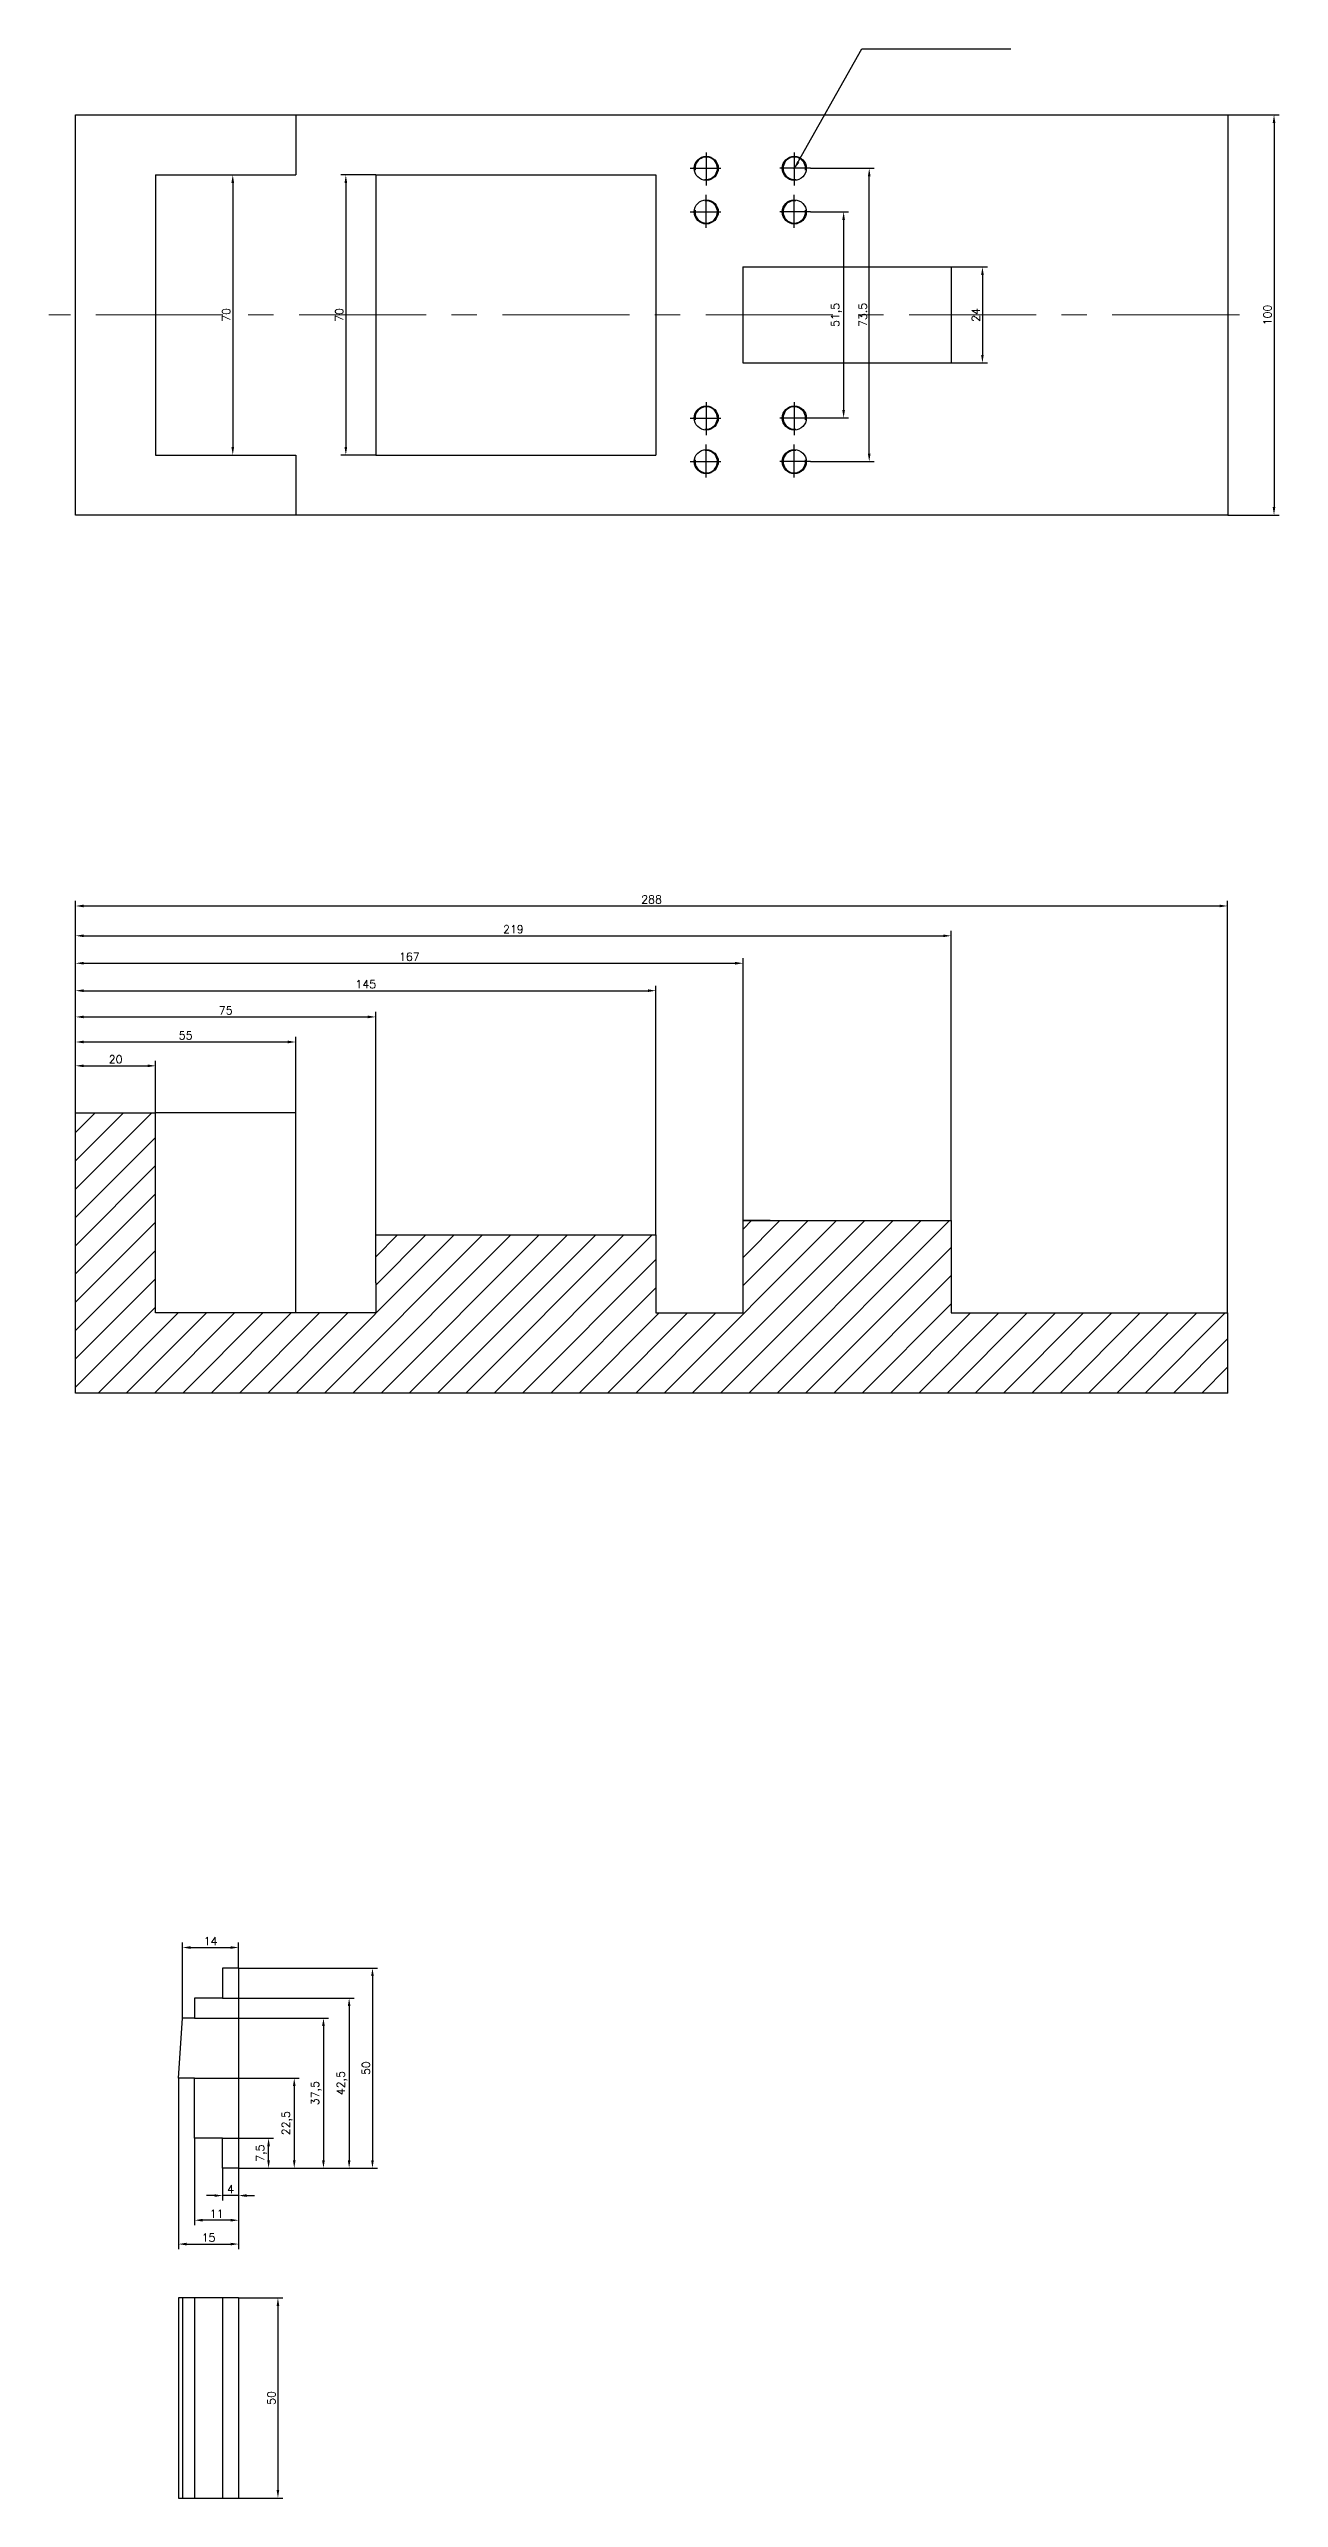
# Model space of a CAD drawing. Header units: millimetres. Extents: x 1074 to 2018, y -350 to 867.
# Drawn here: x 1119 to 1426, y -350 to 262 of the extents above; entities that cross this region are included whole.
import ezdxf

# ---------------------------------------------------------------- set-up
doc = ezdxf.new("R2010")
doc.units = ezdxf.units.MM
doc.linetypes.add('CENTER', pattern=[50.8, 31.75, -6.35, 6.35, -6.35])
doc.styles.get("Standard").update_dxf_attribs({"font": 'txt', "bigfont": 'gbcbig.shx'})
doc.dimstyles.new('ISO-25', dxfattribs={"dimtxt": 2, "dimasz": 2, "dimexe": 1.25, "dimexo": 0, "dimtad": 1, "dimtxsty": 'Standard', "dimcen": 2.5, "dimadec": 0, "dimazin": 0, "dimtfac": 1, "dimtmove": 0, "dimatfit": 3, "dimfxl": 1, "dimarcsym": 0})

# ---------------------------------------------------------------- blocks, each defined once
blk = doc.blocks.new('*D92')
at = {"color": 0, "lineweight": -2}
for p, q in [((1125.61, -3.51), (1125.61, 9.51)), ((1127.61, 8.26), (1143.61, 8.26)), ((1145.61, -3.51), (1145.61, 9.51))]:
    blk.add_line(p, q, dxfattribs=at)
at = {"color": 0}
for points in [[(1127.61, 8.59), (1127.61, 7.92), (1125.61, 8.26)], [(1143.61, 8.59), (1143.61, 7.92), (1145.61, 8.26)]]:
    blk.add_solid(points, dxfattribs=at)
at = {"layer": 'Defpoints', "color": 0}
for p in [(1145.61, 8.26), (1125.61, -3.51), (1145.61, -3.51)]:
    blk.add_point(p, dxfattribs=at)
at = {"color": 0, "insert": (1135.61, 9.88), "char_height": 2, "attachment_point": 5}
blk.add_mtext('20', dxfattribs=at)
blk = doc.blocks.new('*D93')
at = {"color": 0, "lineweight": -2}
for p, q in [((1125.61, -3.51), (1125.61, 15.46)), ((1127.61, 14.21), (1178.61, 14.21)), ((1180.61, -3.51), (1180.61, 15.46))]:
    blk.add_line(p, q, dxfattribs=at)
at = {"color": 0}
for points in [[(1127.61, 14.55), (1127.61, 13.88), (1125.61, 14.21)], [(1178.61, 14.55), (1178.61, 13.88), (1180.61, 14.21)]]:
    blk.add_solid(points, dxfattribs=at)
at = {"layer": 'Defpoints', "color": 0}
for p in [(1180.61, 14.21), (1125.61, -3.51), (1180.61, -3.51)]:
    blk.add_point(p, dxfattribs=at)
at = {"color": 0, "insert": (1153.11, 15.84), "char_height": 2, "attachment_point": 5}
blk.add_mtext('55', dxfattribs=at)
blk = doc.blocks.new('*D94')
at = {"color": 0, "lineweight": -2}
for p, q in [((1125.61, -3.51), (1125.61, 21.72)), ((1127.61, 20.47), (1198.61, 20.47)), ((1200.61, -34.01), (1200.61, 21.72))]:
    blk.add_line(p, q, dxfattribs=at)
at = {"color": 0}
for points in [[(1127.61, 20.81), (1127.61, 20.14), (1125.61, 20.47)], [(1198.61, 20.81), (1198.61, 20.14), (1200.61, 20.47)]]:
    blk.add_solid(points, dxfattribs=at)
at = {"layer": 'Defpoints', "color": 0}
for p in [(1200.61, 20.47), (1125.61, -3.51), (1200.61, -34.01)]:
    blk.add_point(p, dxfattribs=at)
at = {"color": 0, "insert": (1163.11, 22.1), "char_height": 2, "attachment_point": 5}
blk.add_mtext('75', dxfattribs=at)
blk = doc.blocks.new('*D95')
at = {"color": 0, "lineweight": -2}
for p, q in [((1125.61, -3.51), (1125.61, 28.28)), ((1127.61, 27.03), (1268.61, 27.03)), ((1270.61, -34.01), (1270.61, 28.28))]:
    blk.add_line(p, q, dxfattribs=at)
at = {"color": 0}
for points in [[(1127.61, 27.37), (1127.61, 26.7), (1125.61, 27.03)], [(1268.61, 27.37), (1268.61, 26.7), (1270.61, 27.03)]]:
    blk.add_solid(points, dxfattribs=at)
at = {"layer": 'Defpoints', "color": 0}
for p in [(1270.61, 27.03), (1125.61, -3.51), (1270.61, -34.01)]:
    blk.add_point(p, dxfattribs=at)
at = {"color": 0, "insert": (1198.11, 28.66), "char_height": 2, "attachment_point": 5}
blk.add_mtext('145', dxfattribs=at)
blk = doc.blocks.new('*D96')
at = {"color": 0, "lineweight": -2}
for p, q in [((1125.61, -3.51), (1125.61, 35.14)), ((1127.61, 33.89), (1290.39, 33.89)), ((1292.39, -30.43), (1292.39, 35.14))]:
    blk.add_line(p, q, dxfattribs=at)
at = {"color": 0}
for points in [[(1127.61, 34.23), (1127.61, 33.56), (1125.61, 33.89)], [(1290.39, 34.23), (1290.39, 33.56), (1292.39, 33.89)]]:
    blk.add_solid(points, dxfattribs=at)
at = {"layer": 'Defpoints', "color": 0}
for p in [(1292.39, 33.89), (1125.61, -3.51), (1292.39, -30.43)]:
    blk.add_point(p, dxfattribs=at)
at = {"color": 0, "insert": (1209, 35.52), "char_height": 2, "attachment_point": 5}
blk.add_mtext('167', dxfattribs=at)
blk = doc.blocks.new('*D97')
at = {"color": 0, "lineweight": -2}
for p, q in [((1125.61, -3.51), (1125.61, 42)), ((1127.61, 40.75), (1342.39, 40.75)), ((1344.39, -30.43), (1344.39, 42))]:
    blk.add_line(p, q, dxfattribs=at)
at = {"color": 0}
for points in [[(1127.61, 41.08), (1127.61, 40.42), (1125.61, 40.75)], [(1342.39, 41.08), (1342.39, 40.42), (1344.39, 40.75)]]:
    blk.add_solid(points, dxfattribs=at)
at = {"layer": 'Defpoints', "color": 0}
for p in [(1344.39, 40.75), (1125.61, -3.51), (1344.39, -30.43)]:
    blk.add_point(p, dxfattribs=at)
at = {"color": 0, "insert": (1235, 42.38), "char_height": 2, "attachment_point": 5}
blk.add_mtext('219', dxfattribs=at)
blk = doc.blocks.new('*D99')
at = {"color": 0, "lineweight": -2}
for p, q in [((1125.61, -3.51), (1125.61, 49.45)), ((1413.44, -53.51), (1413.44, 49.45)), ((1127.61, 48.2), (1411.44, 48.2))]:
    blk.add_line(p, q, dxfattribs=at)
at = {"color": 0}
for points in [[(1127.61, 48.54), (1127.61, 47.87), (1125.61, 48.2)], [(1411.44, 48.54), (1411.44, 47.87), (1413.44, 48.2)]]:
    blk.add_solid(points, dxfattribs=at)
at = {"layer": 'Defpoints', "color": 0}
for p in [(1413.44, 48.2), (1125.61, -3.51), (1413.44, -53.51)]:
    blk.add_point(p, dxfattribs=at)
at = {"color": 0, "insert": (1269.52, 49.83), "char_height": 2, "attachment_point": 5}
blk.add_mtext('288', dxfattribs=at)
blk = doc.blocks.new('*D100')
at = {"color": 0, "lineweight": -2}
for p, q in [((1145.61, 230.9), (1166.13, 230.9)), ((1164.88, 228.9), (1164.88, 162.9)), ((1145.61, 160.9), (1166.13, 160.9))]:
    blk.add_line(p, q, dxfattribs=at)
at = {"color": 0}
for points in [[(1164.54, 228.9), (1165.21, 228.9), (1164.88, 230.9)], [(1164.54, 162.9), (1165.21, 162.9), (1164.88, 160.9)]]:
    blk.add_solid(points, dxfattribs=at)
at = {"layer": 'Defpoints', "color": 0}
for p in [(1145.61, 230.9), (1145.61, 160.9), (1164.88, 160.9)]:
    blk.add_point(p, dxfattribs=at)
at = {"color": 0, "insert": (1163.25, 195.9), "char_height": 2, "attachment_point": 5, "rotation": 90}
blk.add_mtext('70', dxfattribs=at)
blk = doc.blocks.new('*D101')
at = {"color": 0, "lineweight": -2}
for p, q in [((1200.61, 230.9), (1191.88, 230.9)), ((1193.13, 228.9), (1193.13, 162.9)), ((1200.61, 160.9), (1191.88, 160.9))]:
    blk.add_line(p, q, dxfattribs=at)
at = {"color": 0}
for points in [[(1192.8, 228.9), (1193.46, 228.9), (1193.13, 230.9)], [(1192.8, 162.9), (1193.46, 162.9), (1193.13, 160.9)]]:
    blk.add_solid(points, dxfattribs=at)
at = {"layer": 'Defpoints', "color": 0}
for p in [(1200.61, 230.9), (1193.13, 160.9), (1200.61, 160.9)]:
    blk.add_point(p, dxfattribs=at)
at = {"color": 0, "insert": (1191.5, 195.9), "char_height": 2, "attachment_point": 5, "rotation": 90}
blk.add_mtext('70', dxfattribs=at)
blk = doc.blocks.new('*D102')
at = {"color": 0, "lineweight": -2}
for p, q in [((1309.22, 221.65), (1318.76, 221.65)), ((1317.51, 219.65), (1317.51, 172.15)), ((1309.22, 170.15), (1318.76, 170.15))]:
    blk.add_line(p, q, dxfattribs=at)
at = {"color": 0}
for points in [[(1317.17, 219.65), (1317.84, 219.65), (1317.51, 221.65)], [(1317.17, 172.15), (1317.84, 172.15), (1317.51, 170.15)]]:
    blk.add_solid(points, dxfattribs=at)
at = {"layer": 'Defpoints', "color": 0}
for p in [(1309.22, 221.65), (1309.22, 170.15), (1317.51, 170.15)]:
    blk.add_point(p, dxfattribs=at)
at = {"color": 0, "insert": (1315.71, 195.9), "char_height": 2, "attachment_point": 5, "rotation": 90}
blk.add_mtext('51,5', dxfattribs=at)
blk = doc.blocks.new('*D103')
at = {"color": 0, "lineweight": -2}
for p, q in [((1309.22, 232.55), (1325.16, 232.55)), ((1323.91, 161.24), (1323.91, 230.55)), ((1309.22, 159.24), (1325.16, 159.24))]:
    blk.add_line(p, q, dxfattribs=at)
at = {"color": 0}
for points in [[(1323.57, 230.55), (1324.24, 230.55), (1323.91, 232.55)], [(1323.57, 161.24), (1324.24, 161.24), (1323.91, 159.24)]]:
    blk.add_solid(points, dxfattribs=at)
at = {"layer": 'Defpoints', "color": 0}
for p in [(1309.22, 232.55), (1323.91, 232.55), (1309.22, 159.24)]:
    blk.add_point(p, dxfattribs=at)
at = {"color": 0, "insert": (1322.28, 195.9), "char_height": 2, "attachment_point": 5, "rotation": 90}
blk.add_mtext('73.5', dxfattribs=at)
blk = doc.blocks.new('*D104')
at = {"color": 0, "lineweight": -2}
for p, q in [((1344.39, 207.9), (1353.44, 207.9)), ((1352.19, 205.9), (1352.19, 185.9)), ((1344.39, 183.9), (1353.44, 183.9))]:
    blk.add_line(p, q, dxfattribs=at)
at = {"color": 0}
for points in [[(1351.86, 205.9), (1352.52, 205.9), (1352.19, 207.9)], [(1351.86, 185.9), (1352.52, 185.9), (1352.19, 183.9)]]:
    blk.add_solid(points, dxfattribs=at)
at = {"layer": 'Defpoints', "color": 0}
for p in [(1344.39, 207.9), (1344.39, 183.9), (1352.19, 183.9)]:
    blk.add_point(p, dxfattribs=at)
at = {"color": 0, "insert": (1350.56, 195.9), "char_height": 2, "attachment_point": 5, "rotation": 90}
blk.add_mtext('24', dxfattribs=at)
blk = doc.blocks.new('*D105')
at = {"color": 0, "lineweight": -2}
for p, q in [((1413.52, 245.9), (1426.3, 245.9)), ((1425.05, 243.9), (1425.05, 147.9)), ((1413.52, 145.9), (1426.3, 145.9))]:
    blk.add_line(p, q, dxfattribs=at)
at = {"color": 0}
for points in [[(1424.71, 243.9), (1425.38, 243.9), (1425.05, 245.9)], [(1424.71, 147.9), (1425.38, 147.9), (1425.05, 145.9)]]:
    blk.add_solid(points, dxfattribs=at)
at = {"layer": 'Defpoints', "color": 0}
for p in [(1413.52, 245.9), (1413.52, 145.9), (1425.05, 145.9)]:
    blk.add_point(p, dxfattribs=at)
at = {"color": 0, "insert": (1423.42, 195.9), "char_height": 2, "attachment_point": 5, "rotation": 90}
blk.add_mtext('100', dxfattribs=at)
blk = doc.blocks.new('*D116')
at = {"color": 0, "lineweight": -2}
for p, q in [((1162.34, -267.23), (1162.34, -275.32)), ((1166.34, -267.23), (1166.34, -275.32)), ((1160.34, -274.07), (1158.34, -274.07)), ((1166.34, -274.07), (1162.34, -274.07)), ((1168.34, -274.07), (1170.34, -274.07))]:
    blk.add_line(p, q, dxfattribs=at)
at = {"color": 0}
for points in [[(1160.34, -273.74), (1160.34, -274.41), (1162.34, -274.07)], [(1168.34, -273.74), (1168.34, -274.41), (1166.34, -274.07)]]:
    blk.add_solid(points, dxfattribs=at)
at = {"layer": 'Defpoints', "color": 0}
for p in [(1162.34, -267.23), (1166.34, -267.23), (1162.34, -274.07)]:
    blk.add_point(p, dxfattribs=at)
at = {"color": 0, "insert": (1164.34, -272.45), "char_height": 2, "attachment_point": 5}
blk.add_mtext('4', dxfattribs=at)
blk = doc.blocks.new('*D117')
at = {"color": 0, "lineweight": -2}
for p, q in [((1155.34, -259.73), (1155.34, -281.48)), ((1166.34, -267.23), (1166.34, -281.48)), ((1164.34, -280.23), (1157.34, -280.23))]:
    blk.add_line(p, q, dxfattribs=at)
at = {"color": 0}
for points in [[(1157.34, -279.89), (1157.34, -280.56), (1155.34, -280.23)], [(1164.34, -279.89), (1164.34, -280.56), (1166.34, -280.23)]]:
    blk.add_solid(points, dxfattribs=at)
at = {"layer": 'Defpoints', "color": 0}
for p in [(1155.34, -259.73), (1166.34, -267.23), (1155.34, -280.23)]:
    blk.add_point(p, dxfattribs=at)
at = {"color": 0, "insert": (1160.84, -278.6), "char_height": 2, "attachment_point": 5}
blk.add_mtext('11', dxfattribs=at)
blk = doc.blocks.new('*D118')
at = {"color": 0, "lineweight": -2}
for p, q in [((1151.34, -244.73), (1151.34, -287.44)), ((1166.34, -267.23), (1166.34, -287.44)), ((1153.34, -286.19), (1164.34, -286.19))]:
    blk.add_line(p, q, dxfattribs=at)
at = {"color": 0}
for points in [[(1153.34, -285.86), (1153.34, -286.53), (1151.34, -286.19)], [(1164.34, -285.86), (1164.34, -286.53), (1166.34, -286.19)]]:
    blk.add_solid(points, dxfattribs=at)
at = {"layer": 'Defpoints', "color": 0}
for p in [(1151.34, -244.73), (1166.34, -267.23), (1166.34, -286.19)]:
    blk.add_point(p, dxfattribs=at)
at = {"color": 0, "insert": (1158.84, -284.57), "char_height": 2, "attachment_point": 5}
blk.add_mtext('15', dxfattribs=at)
blk = doc.blocks.new('*D119')
at = {"color": 0, "lineweight": -2}
for p, q in [((1162.34, -259.73), (1175.07, -259.73)), ((1173.82, -265.23), (1173.82, -261.73)), ((1166.34, -267.23), (1175.07, -267.23))]:
    blk.add_line(p, q, dxfattribs=at)
at = {"color": 0}
for points in [[(1173.49, -261.73), (1174.16, -261.73), (1173.82, -259.73)], [(1173.49, -265.23), (1174.16, -265.23), (1173.82, -267.23)]]:
    blk.add_solid(points, dxfattribs=at)
at = {"layer": 'Defpoints', "color": 0}
for p in [(1162.34, -259.73), (1173.82, -259.73), (1166.34, -267.23)]:
    blk.add_point(p, dxfattribs=at)
at = {"color": 0, "insert": (1172.03, -263.48), "char_height": 2, "attachment_point": 5, "rotation": 90}
blk.add_mtext('7,5', dxfattribs=at)
blk = doc.blocks.new('*D120')
at = {"color": 0, "lineweight": -2}
for p, q in [((1155.34, -244.73), (1181.49, -244.73)), ((1180.24, -246.73), (1180.24, -265.23)), ((1166.34, -267.23), (1181.49, -267.23))]:
    blk.add_line(p, q, dxfattribs=at)
at = {"color": 0}
for points in [[(1179.91, -246.73), (1180.58, -246.73), (1180.24, -244.73)], [(1179.91, -265.23), (1180.58, -265.23), (1180.24, -267.23)]]:
    blk.add_solid(points, dxfattribs=at)
at = {"layer": 'Defpoints', "color": 0}
for p in [(1155.34, -244.73), (1166.34, -267.23), (1180.24, -267.23)]:
    blk.add_point(p, dxfattribs=at)
at = {"color": 0, "insert": (1178.45, -255.98), "char_height": 2, "attachment_point": 5, "rotation": 90}
blk.add_mtext('22,5', dxfattribs=at)
blk = doc.blocks.new('*D121')
at = {"color": 0, "lineweight": -2}
for p, q in [((1155.34, -229.73), (1188.79, -229.73)), ((1187.54, -231.73), (1187.54, -265.23)), ((1166.34, -267.23), (1188.79, -267.23))]:
    blk.add_line(p, q, dxfattribs=at)
at = {"color": 0}
for points in [[(1187.2, -231.73), (1187.87, -231.73), (1187.54, -229.73)], [(1187.2, -265.23), (1187.87, -265.23), (1187.54, -267.23)]]:
    blk.add_solid(points, dxfattribs=at)
at = {"layer": 'Defpoints', "color": 0}
for p in [(1155.34, -229.73), (1166.34, -267.23), (1187.54, -267.23)]:
    blk.add_point(p, dxfattribs=at)
at = {"color": 0, "insert": (1185.74, -248.48), "char_height": 2, "attachment_point": 5, "rotation": 90}
blk.add_mtext('37,5', dxfattribs=at)
blk = doc.blocks.new('*D122')
at = {"color": 0, "lineweight": -2}
for p, q in [((1162.34, -224.73), (1195.2, -224.73)), ((1193.95, -226.73), (1193.95, -265.23)), ((1166.34, -267.23), (1195.2, -267.23))]:
    blk.add_line(p, q, dxfattribs=at)
at = {"color": 0}
for points in [[(1193.62, -226.73), (1194.29, -226.73), (1193.95, -224.73)], [(1193.62, -265.23), (1194.29, -265.23), (1193.95, -267.23)]]:
    blk.add_solid(points, dxfattribs=at)
at = {"layer": 'Defpoints', "color": 0}
for p in [(1162.34, -224.73), (1166.34, -267.23), (1193.95, -267.23)]:
    blk.add_point(p, dxfattribs=at)
at = {"color": 0, "insert": (1192.16, -245.98), "char_height": 2, "attachment_point": 5, "rotation": 90}
blk.add_mtext('42,5', dxfattribs=at)
blk = doc.blocks.new('*D123')
at = {"color": 0, "lineweight": -2}
for p, q in [((1166.34, -217.23), (1201.04, -217.23)), ((1199.79, -219.23), (1199.79, -265.23)), ((1166.34, -267.23), (1201.04, -267.23))]:
    blk.add_line(p, q, dxfattribs=at)
at = {"color": 0}
for points in [[(1199.46, -219.23), (1200.12, -219.23), (1199.79, -217.23)], [(1199.46, -265.23), (1200.12, -265.23), (1199.79, -267.23)]]:
    blk.add_solid(points, dxfattribs=at)
at = {"layer": 'Defpoints', "color": 0}
for p in [(1166.34, -217.23), (1166.34, -267.23), (1199.79, -267.23)]:
    blk.add_point(p, dxfattribs=at)
at = {"color": 0, "insert": (1198.16, -242.23), "char_height": 2, "attachment_point": 5, "rotation": 90}
blk.add_mtext('50', dxfattribs=at)
blk = doc.blocks.new('*D124')
at = {"color": 0, "lineweight": -2}
for p, q in [((1166.34, -299.65), (1177.41, -299.65)), ((1176.16, -301.65), (1176.16, -347.65)), ((1166.34, -349.65), (1177.41, -349.65))]:
    blk.add_line(p, q, dxfattribs=at)
at = {"color": 0}
for points in [[(1175.83, -301.65), (1176.49, -301.65), (1176.16, -299.65)], [(1175.83, -347.65), (1176.49, -347.65), (1176.16, -349.65)]]:
    blk.add_solid(points, dxfattribs=at)
at = {"layer": 'Defpoints', "color": 0}
for p in [(1166.34, -299.65), (1166.34, -349.65), (1176.16, -349.65)]:
    blk.add_point(p, dxfattribs=at)
at = {"color": 0, "lineweight": 5, "insert": (1174.53, -324.65), "char_height": 2, "attachment_point": 5, "rotation": 90}
blk.add_mtext('50', dxfattribs=at)
blk = doc.blocks.new('*D125')
at = {"color": 0, "lineweight": -2}
for p, q in [((1152.34, -229.73), (1152.34, -210.83)), ((1154.34, -212.08), (1164.34, -212.08)), ((1166.34, -217.23), (1166.34, -210.83))]:
    blk.add_line(p, q, dxfattribs=at)
at = {"color": 0}
for points in [[(1154.34, -211.75), (1154.34, -212.42), (1152.34, -212.08)], [(1164.34, -211.75), (1164.34, -212.42), (1166.34, -212.08)]]:
    blk.add_solid(points, dxfattribs=at)
at = {"layer": 'Defpoints', "color": 0}
for p in [(1166.34, -212.08), (1166.34, -217.23), (1152.34, -229.73)]:
    blk.add_point(p, dxfattribs=at)
at = {"color": 0, "insert": (1159.34, -210.46), "char_height": 2, "attachment_point": 5}
blk.add_mtext('14', dxfattribs=at)

msp = doc.modelspace()

# ---------------------------------------------------------------- hatches: boundary and pattern name
h = msp.add_hatch()
h.set_pattern_fill('_USER', color=256, scale=5, angle=45, style=0, pattern_type=0)
h.set_pattern_definition([(45, (-1301.404, -837.3514), (-3.535534, 3.535534), [])])
h.paths.add_polyline_path([(1145.605, -53.512), (1145.605, -3.512), (1125.605, -3.512), (1125.605, -73.512), (1413.44, -73.512), (1413.44, -53.512), (1344.387, -53.512), (1344.387, -30.432), (1292.395, -30.432), (1292.384, -53.512), (1270.605, -53.512), (1270.605, -46.012), (1270.605, -34.012), (1200.605, -34.012), (1200.605, -46.012), (1200.605, -53.512)])

# ---------------------------------------------------------------- linework, layer by layer
at = {"lineweight": 30}
for p, q in [((1125.605, 245.897), (1413.521, 245.897)), ((1125.605, 145.897), (1125.605, 245.897)), ((1180.605, 245.897), (1180.605, 230.897)), ((1413.521, 245.897), (1413.521, 145.897)), ((1145.605, 230.897), (1145.605, 160.897)), ((1145.605, 230.897), (1180.605, 230.897)), ((1200.605, 230.897), (1200.605, 160.897)), ((1200.605, 230.897), (1270.605, 230.897)), ((1270.605, 230.897), (1270.605, 160.897)), ((1270.605, 230.897), (1270.605, 215.897)), ((1292.323, 207.897), (1339.166, 207.897)), ((1292.323, 207.897), (1292.323, 183.897)), ((1339.166, 207.897), (1344.387, 207.897)), ((1344.387, 207.897), (1344.387, 183.897)), ((1292.323, 183.897), (1339.166, 183.897)), ((1339.166, 183.897), (1344.387, 183.897)), ((1145.605, 160.897), (1180.605, 160.897)), ((1180.605, 160.897), (1180.605, 145.897)), ((1200.605, 160.897), (1270.605, 160.897)), ((1413.521, 145.897), (1125.605, 145.897)), ((1125.605, -73.512), (1125.605, -3.512)), ((1125.605, -3.512), (1145.605, -3.512)), ((1145.605, -53.512), (1145.605, -3.512)), ((1180.605, -3.512), (1145.605, -3.512)), ((1180.605, -53.512), (1180.605, -3.512)), ((1292.384, -53.512), (1292.395, -30.432)), ((1292.384, -53.512), (1292.395, -30.432)), ((1299.184, -30.432), (1292.395, -30.432)), ((1292.395, -30.432), (1344.387, -30.432)), ((1344.387, -30.432), (1344.387, -53.512)), ((1200.605, -46.012), (1200.605, -34.012)), ((1200.605, -34.012), (1270.605, -34.012)), ((1270.605, -34.012), (1270.605, -46.012)), ((1270.605, -34.012), (1270.605, -46.012)), ((1200.605, -46.012), (1200.605, -53.512)), ((1270.605, -46.012), (1270.605, -53.512)), ((1270.605, -46.012), (1270.605, -53.512)), ((1200.605, -53.512), (1145.605, -53.512)), ((1185.605, -53.512), (1181.605, -53.512)), ((1270.605, -53.512), (1292.384, -53.512)), ((1344.387, -53.512), (1413.44, -53.512)), ((1413.44, -53.512), (1413.44, -73.512)), ((1413.521, -73.512), (1125.605, -73.512)), ((1166.34, -217.228), (1162.34, -217.228)), ((1162.34, -217.228), (1162.34, -224.728)), ((1166.34, -217.228), (1166.34, -267.228)), ((1162.34, -224.728), (1155.34, -224.728)), ((1155.34, -224.728), (1155.34, -229.728)), ((1161.34, -224.728), (1157.34, -224.728)), ((1166.34, -224.728), (1166.34, -259.728)), ((1151.34, -244.728), (1152.34, -229.728)), ((1152.007, -234.728), (1152.34, -229.728)), ((1155.34, -229.728), (1152.34, -229.728)), ((1155.34, -244.728), (1151.34, -244.728)), ((1155.34, -259.728), (1155.34, -244.728)), ((1162.34, -259.728), (1155.34, -259.728)), ((1162.34, -267.228), (1162.34, -259.728)), ((1166.34, -267.228), (1162.34, -267.228)), ((1166.34, -299.653), (1151.34, -299.653)), ((1151.34, -299.653), (1151.34, -349.653)), ((1152.34, -299.653), (1152.34, -349.653)), ((1155.34, -299.653), (1155.34, -349.653)), ((1162.34, -299.653), (1162.34, -349.653)), ((1166.34, -299.653), (1166.34, -349.653)), ((1151.34, -349.653), (1166.34, -349.653))]:
    msp.add_line(p, q, dxfattribs=at)
for p, q in [((1283.184, 236.485), (1283.184, 228.275)), ((1305.184, 236.485), (1305.184, 228.275)), ((1279.151, 232.551), (1286.836, 232.551)), ((1309.217, 232.551), (1301.533, 232.551)), ((1279.151, 221.647), (1286.836, 221.647)), ((1283.184, 217.712), (1283.184, 225.923)), ((1309.217, 221.647), (1301.533, 221.647)), ((1305.184, 217.712), (1305.184, 225.923)), ((1283.184, 174.082), (1283.184, 165.871)), ((1305.184, 174.082), (1305.184, 165.871)), ((1279.151, 170.148), (1286.836, 170.148)), ((1309.217, 170.148), (1301.533, 170.148)), ((1279.151, 159.243), (1286.836, 159.243)), ((1283.184, 155.309), (1283.184, 163.52)), ((1309.217, 159.243), (1301.533, 159.243)), ((1305.184, 155.309), (1305.184, 163.52))]:
    msp.add_line(p, q)
at = {"linetype": 'CENTER', "lineweight": 5}
msp.add_line((1416.396, 195.897), (1118.958, 195.897), dxfattribs=at)
at = {"lineweight": 30}
for centre in [(1283.184, 232.551), (1305.184, 232.551), (1283.184, 221.647), (1305.184, 221.647), (1283.184, 170.148), (1305.184, 170.148), (1283.184, 159.243), (1305.184, 159.243)]:
    msp.add_circle(centre, 3, dxfattribs=at)
for centre, start, end in [((1283.184, 232.551), 262.298785, 189.248579), ((1305.184, 232.551), 350.751421, 277.701215), ((1283.184, 221.647), 170.751421, 97.701215), ((1305.184, 221.647), 82.298785, 9.248579), ((1283.184, 170.148), 262.298785, 189.248579), ((1305.184, 170.148), 350.751421, 277.701215), ((1283.184, 159.243), 170.751421, 97.701215), ((1305.184, 159.243), 82.298785, 9.248579)]:
    msp.add_arc(centre, 2.8, start, end)

# ---------------------------------------------------------------- dimensions: what is measured, and where the dimension line sits
for base, p1, p2, picture, middle in [((1425.045, 145.897), (1413.521, 245.897), (1413.521, 145.897), '*D105', (1423.42, 195.897)), ((1164.876, 160.897), (1145.605, 230.897), (1145.605, 160.897), '*D100', (1163.251, 195.897)), ((1193.129, 160.897), (1200.605, 230.897), (1200.605, 160.897), '*D101', (1191.504, 195.897)), ((1317.507, 170.148), (1309.217, 221.647), (1309.217, 170.148), '*D102', (1315.715, 195.897)), ((1352.189, 183.897), (1344.387, 207.897), (1344.387, 183.897), '*D104', (1350.564, 195.897)), ((1199.789, -267.228), (1166.34, -217.228), (1166.34, -267.228), '*D123', (1198.164, -242.228)), ((1193.955, -267.228), (1162.34, -224.728), (1166.34, -267.228), '*D122', (1192.163, -245.978)), ((1187.536, -267.228), (1155.34, -229.728), (1166.34, -267.228), '*D121', (1185.745, -248.478)), ((1180.243, -267.228), (1155.34, -244.728), (1166.34, -267.228), '*D120', (1178.451, -255.978)), ((1173.825, -259.728), (1166.34, -267.228), (1162.34, -259.728), '*D119', (1172.033, -263.478))]:
    dim = msp.add_linear_dim(base=base, p1=p1, p2=p2, angle=90, dimstyle='ISO-25')
    dim.commit()
    dim.dimension.update_dxf_attribs({"geometry": picture, "text_midpoint": middle})
dim = msp.add_linear_dim(base=(1323.906, 232.551), p1=(1309.217, 159.243), p2=(1309.217, 232.551), angle=90, text='73.5', dimstyle='ISO-25')
dim.commit()
dim.dimension.update_dxf_attribs({"geometry": '*D103', "text_midpoint": (1322.281, 195.897)})
for base, p2, text, picture, middle in [((1413.44, 48.205), (1413.44, -53.512), '288', '*D99', (1269.522, 49.83)), ((1344.387, 40.75), (1344.387, -30.432), '219', '*D97', (1234.996, 42.375)), ((1292.395, 33.892), (1292.395, -30.432), '167', '*D96', (1209, 35.517))]:
    dim = msp.add_linear_dim(base=base, p1=(1125.605, -3.512), p2=p2, text=text, dimstyle='ISO-25')
    dim.commit()
    dim.dimension.update_dxf_attribs({"geometry": picture, "text_midpoint": middle})
for base, p1, p2, picture, middle in [((1270.605, 27.034), (1125.605, -3.512), (1270.605, -34.012), '*D95', (1198.105, 28.659)), ((1200.605, 20.475), (1125.605, -3.512), (1200.605, -34.012), '*D94', (1163.105, 22.1)), ((1180.605, 14.213), (1125.605, -3.512), (1180.605, -3.512), '*D93', (1153.105, 15.838)), ((1145.605, 8.257), (1125.605, -3.512), (1145.605, -3.512), '*D92', (1135.605, 9.882)), ((1166.34, -212.082), (1152.34, -229.728), (1166.34, -217.228), '*D125', (1159.34, -210.457)), ((1166.34, -286.194), (1151.34, -244.728), (1166.34, -267.228), '*D118', (1158.84, -284.569)), ((1162.34, -274.075), (1166.34, -267.228), (1162.34, -267.228), '*D116', (1164.34, -272.45))]:
    dim = msp.add_linear_dim(base=base, p1=p1, p2=p2, dimstyle='ISO-25')
    dim.commit()
    dim.dimension.update_dxf_attribs({"geometry": picture, "text_midpoint": middle})
dim = msp.add_linear_dim(base=(1155.34, -280.226), p1=(1166.34, -267.228), p2=(1155.34, -259.728), dimstyle='ISO-25')
dim.commit()
dim.dimension.update_dxf_attribs({"geometry": '*D117', "text_midpoint": (1160.84, -280.226), "dimtype": 160})
at = {"lineweight": 5}
dim = msp.add_linear_dim(base=(1176.159, -349.653), p1=(1166.34, -299.653), p2=(1166.34, -349.653), angle=90, dimstyle='ISO-25', dxfattribs=at)
dim.commit()
dim.dimension.update_dxf_attribs({"geometry": '*D124', "text_midpoint": (1174.534, -324.653)})

# ---------------------------------------------------------------- leaders
msp.add_leader([(1305.184, 232.38), (1322.031, 262.367), (1359.305, 262.367)], dimstyle='ISO-25', override={"dimgap": 0.625, "dimtad": 0})

doc.saveas('drawing.dxf')
